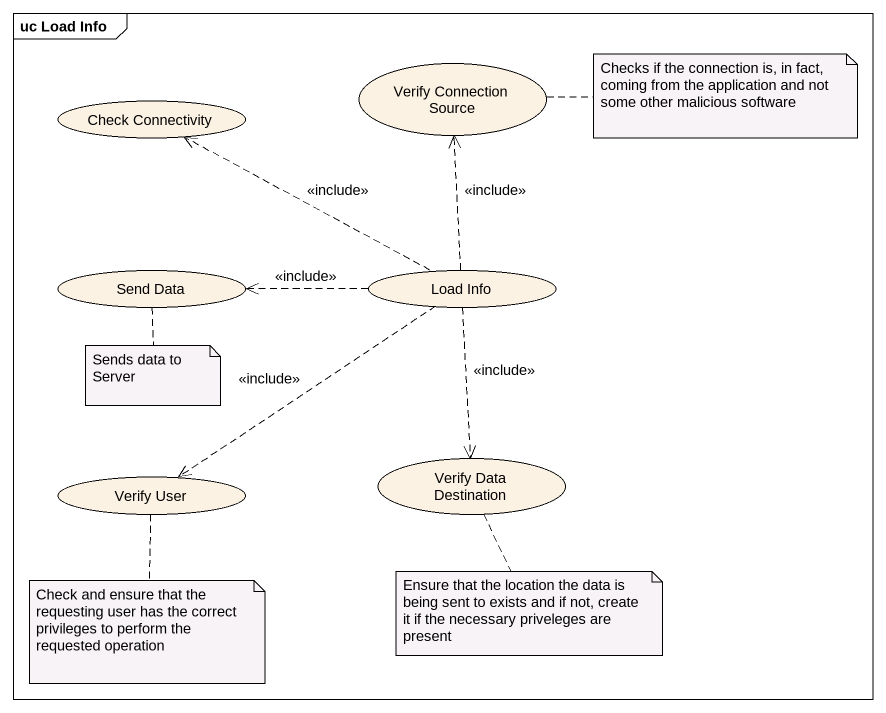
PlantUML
@startuml
mainframe uc Load Info
usecase "Verify Connection Source" as Verify_Connection_Source
usecase "Check Connectivity" as Check_Connectivity
usecase "Send Data" as Send_Data
usecase "Load Info" as Load_Info
usecase "Verify User" as Verify_User
usecase "Verify Data Destination" as Verify_Data_Destination
Load_Info .up.> Verify_Connection_Source : <<include>>
Load_Info .left.> Check_Connectivity : <<include>>
Load_Info .left.> Send_Data : <<include>>
Load_Info ..> Verify_User : <<include>>
Load_Info ..> Verify_Data_Destination : <<include>>
note right of Verify_Connection_Source : Checks if the connection is, in fact, coming from the application and not some other malicious software
note bottom of Send_Data : Sends data to Server
note bottom of Verify_User : Check and ensure that the requesting user has the correct privileges to perform the requested operation
note bottom of Verify_Data_Destination : Ensure that the location the data is being sent to exists and if not, create it if the necessary priveleges are present
@enduml
